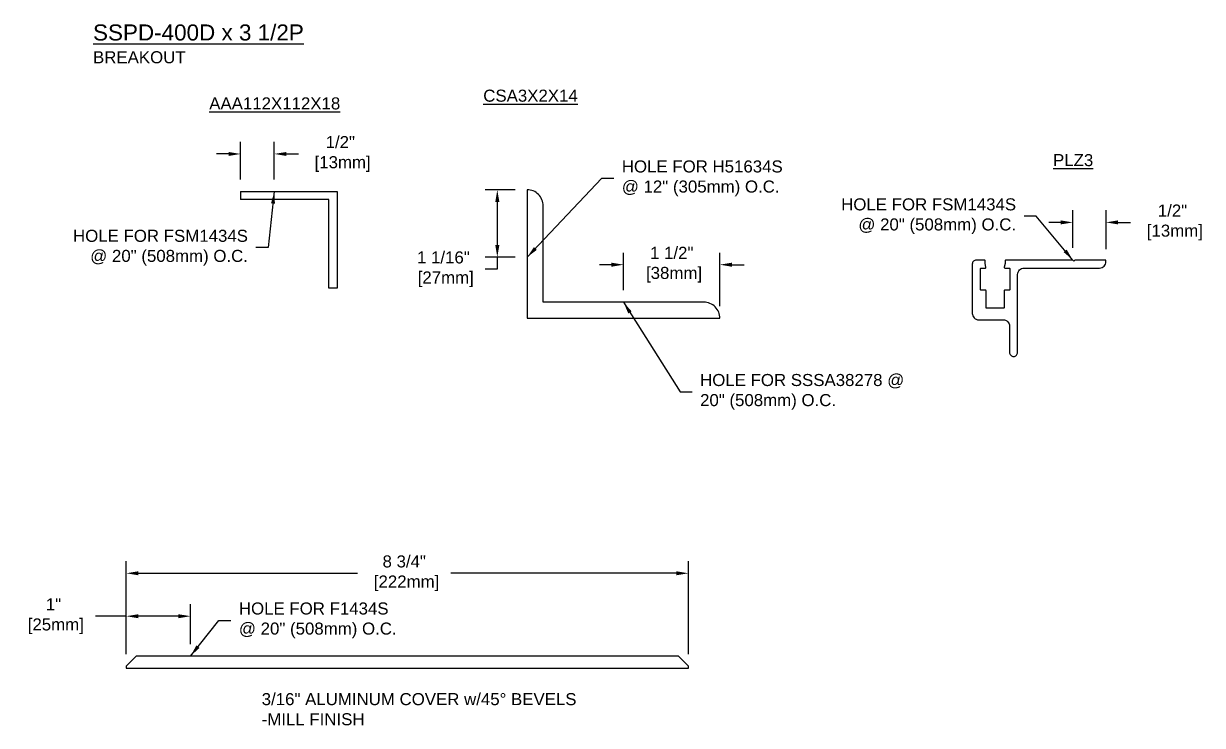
# Model space of a CAD drawing. Header units: inches. Extents: x -1.5 to 44, y 0 to 12.8.
# Drawn here: x 25.61 to 43.96, y 1.76 to 12.69 of the extents above; entities that cross this region are included whole.
import ezdxf

# ---------------------------------------------------------------- set-up
doc = ezdxf.new("R2010")
doc.units = ezdxf.units.IN
doc.header["$MEASUREMENT"] = 0
for name, color, linetype in [('Dimensions', 3, 'Continuous'), ('Metals', 7, 'Continuous'), ('Text', 2, 'Continuous')]:
    doc.layers.add(name, color=color, linetype=linetype)
doc.styles.add('ARIAL', font='arial.ttf')
doc.dimstyles.new('Arial', dxfattribs={"dimtxt": 0.1875, "dimasz": 0.1875, "dimexe": 0.1875, "dimexo": 0.1875, "dimgap": 0.1875, "dimtad": 0, "dimtih": 1, "dimtoh": 1, "dimdec": 4, "dimzin": 0, "dimdsep": 46, "dimlunit": 4, "dimtxsty": 'ARIAL', "dimcen": 0.1875, "dimadec": 0, "dimazin": 0, "dimtfac": 1, "dimtdec": 4, "dimtofl": 0, "dimtmove": 0, "dimatfit": 3, "dimfxl": 0, "dimfrac": 2, "dimtolj": 1, "dimtzin": 0, "dimarcsym": 0})

# ---------------------------------------------------------------- blocks, each defined once
blk = doc.blocks.new('AAA112X112X18')
for p, q in [((0, 0), (0, -0.125)), ((-1.5, -1.5), (-1.375, -1.5))]:
    blk.add_line(p, q)
for points in [[(0, 0), (-1.5, 0), (-1.5, -1.5)], [(-1.375, -1.5), (-1.375, -0.125), (0, -0.125)]]:
    blk.add_lwpolyline(points)
blk = doc.blocks.new('*D24')
at = {"layer": 'Defpoints', "color": 0}
for p in [(34.947, 8.934), (34.947, 8.35), (36.447, 8.1)]:
    blk.add_point(p, dxfattribs=at)
at = {"layer": 'Dimensions', "color": 0, "lineweight": -2}
for p, q in [((34.947, 8.537), (34.947, 9.121)), ((36.447, 8.287), (36.447, 9.121)), ((34.759, 8.934), (34.572, 8.934)), ((36.634, 8.934), (36.822, 8.934))]:
    blk.add_line(p, q, dxfattribs=at)
at = {"layer": 'Dimensions', "color": 0}
for points in [[(34.759, 8.965), (34.759, 8.902), (34.947, 8.934)], [(36.634, 8.965), (36.634, 8.902), (36.447, 8.934)]]:
    blk.add_solid(points, dxfattribs=at)
at = {"layer": 'Dimensions', "color": 0, "insert": (35.697, 8.934), "char_height": 0.1875, "attachment_point": 5, "style": 'ARIAL'}
blk.add_mtext('\\A1;1 1/2"\\P [38mm]', dxfattribs=at)
blk = doc.blocks.new('*D25')
at = {"layer": 'Defpoints', "color": 0}
for p in [(32.983, 10.1), (33.447, 10.1), (33.447, 9.05)]:
    blk.add_point(p, dxfattribs=at)
at = {"layer": 'Dimensions', "color": 0, "lineweight": -2}
for p, q in [((33.259, 10.1), (32.796, 10.1)), ((32.983, 9.912), (32.983, 9.238)), ((33.259, 9.05), (32.796, 9.05)), ((32.983, 9.05), (32.983, 8.863)), ((32.983, 8.863), (32.796, 8.863))]:
    blk.add_line(p, q, dxfattribs=at)
at = {"layer": 'Dimensions', "color": 0}
for points in [[(32.952, 9.912), (33.015, 9.912), (32.983, 10.1)], [(32.952, 9.238), (33.015, 9.238), (32.983, 9.05)]]:
    blk.add_solid(points, dxfattribs=at)
at = {"layer": 'Dimensions', "color": 0, "insert": (32.144, 8.863), "char_height": 0.1875, "attachment_point": 5, "style": 'ARIAL'}
blk.add_mtext('\\A1;1 1/16"\\P [27mm]', dxfattribs=at)
blk = doc.blocks.new('*D26')
at = {"layer": 'Defpoints', "color": 0}
for p in [(29.513, 10.657), (28.989, 10.071), (29.513, 10.071)]:
    blk.add_point(p, dxfattribs=at)
at = {"layer": 'Dimensions', "color": 0, "lineweight": -2}
for p, q in [((28.989, 10.259), (28.989, 10.845)), ((29.513, 10.259), (29.513, 10.845)), ((28.802, 10.657), (28.614, 10.657)), ((29.701, 10.657), (29.888, 10.657))]:
    blk.add_line(p, q, dxfattribs=at)
at = {"layer": 'Dimensions', "color": 0}
for points in [[(28.802, 10.688), (28.802, 10.626), (28.989, 10.657)], [(29.701, 10.688), (29.701, 10.626), (29.513, 10.657)]]:
    blk.add_solid(points, dxfattribs=at)
at = {"layer": 'Dimensions', "color": 0, "insert": (30.54, 10.657), "char_height": 0.1875, "attachment_point": 5, "style": 'ARIAL'}
blk.add_mtext('\\A1;1/2"\\P [13mm]', dxfattribs=at)
blk = doc.blocks.new('PLZ3')
blk.add_lwpolyline([(1.575, 1.03, -0.414214), (1.585, 1.02), (1.585, 0.76, 0.414214), (1.595, 0.75), (1.855, 0.75, 0.414214), (1.865, 0.76), (1.865, 1.02, -0.414214), (1.875, 1.03), (1.942, 1.03, 0.414214), (1.952, 1.04), (1.952, 1.365, 0.414214), (1.942, 1.375), (1.878, 1.375, -0.482716), (1.868, 1.387), (1.881, 1.444, 0.057088), (1.881, 1.446), (1.881, 1.49, -0.414214), (1.891, 1.5), (2.018, 1.5, -0.414214), (2.08, 1.438), (2.08, 0.67, -0.414214), (1.98, 0.57), (1.6, 0.57, 0.414214), (1.5, 0.47), (1.5, 0.063, -0.414214), (1.438, 0, -0.414214), (1.375, 0.063), (1.375, 1.275, 0.414214), (1.275, 1.375), (0.1, 1.375, -0.414214), (0, 1.475), (0, 1.49, -0.414214), (0.01, 1.5), (0.485, 1.5), (0.5, 1.485), (0.515, 1.5), (1.559, 1.5, -0.414214), (1.569, 1.49), (1.569, 1.446, 0.057088), (1.569, 1.444), (1.582, 1.387, -0.482716), (1.572, 1.375), (1.507, 1.375, 0.414214), (1.497, 1.365), (1.497, 1.04, 0.414214), (1.507, 1.03)], format="xyb", close=True)
blk = doc.blocks.new('*D27')
at = {"layer": 'Defpoints', "color": 0}
for p in [(42.455, 9.592), (41.939, 9.006), (42.455, 8.989)]:
    blk.add_point(p, dxfattribs=at)
at = {"layer": 'Dimensions', "color": 0, "lineweight": -2}
for p, q in [((41.939, 9.194), (41.939, 9.78)), ((42.455, 9.176), (42.455, 9.78)), ((41.751, 9.592), (41.564, 9.592)), ((42.642, 9.592), (42.838, 9.592))]:
    blk.add_line(p, q, dxfattribs=at)
at = {"layer": 'Dimensions', "color": 0}
for points in [[(41.751, 9.623), (41.751, 9.561), (41.939, 9.592)], [(42.642, 9.623), (42.642, 9.561), (42.455, 9.592)]]:
    blk.add_solid(points, dxfattribs=at)
at = {"layer": 'Dimensions', "color": 0, "insert": (43.49, 9.592), "char_height": 0.1875, "attachment_point": 5, "style": 'ARIAL'}
blk.add_mtext('\\A1;1/2"\\P [13mm]', dxfattribs=at)
blk = doc.blocks.new('CSA3X2X14')
at = {"layer": 'Metals'}
blk.add_lwpolyline([(0.25, 1.75, 0.414214), (0, 2), (0, 0), (3, 0, 0.414214), (2.75, 0.25), (0.25, 0.25)], format="xyb", close=True, dxfattribs=at)
blk = doc.blocks.new('*D29')
at = {"layer": 'Defpoints', "color": 0}
for p in [(35.956, 4.132), (27.209, 2.687), (35.956, 2.687)]:
    blk.add_point(p, dxfattribs=at)
at = {"layer": 'Dimensions', "color": 0, "lineweight": -2}
for p, q in [((27.209, 2.875), (27.209, 4.32)), ((35.956, 2.875), (35.956, 4.32)), ((27.396, 4.132), (30.81, 4.132)), ((35.769, 4.132), (32.259, 4.132))]:
    blk.add_line(p, q, dxfattribs=at)
at = {"layer": 'Dimensions', "color": 0}
for points in [[(27.396, 4.163), (27.396, 4.101), (27.209, 4.132)], [(35.769, 4.163), (35.769, 4.101), (35.956, 4.132)]]:
    blk.add_solid(points, dxfattribs=at)
at = {"layer": 'Dimensions', "color": 0, "insert": (31.535, 4.132), "char_height": 0.1875, "attachment_point": 5, "style": 'ARIAL'}
blk.add_mtext('\\A1;8 3/4"\\P [222mm]', dxfattribs=at)
blk = doc.blocks.new('*D30')
at = {"layer": 'Defpoints', "color": 0}
for p in [(28.209, 3.464), (28.209, 2.843), (27.209, 2.687)]:
    blk.add_point(p, dxfattribs=at)
at = {"layer": 'Dimensions', "color": 0, "lineweight": -2}
for p, q in [((27.209, 2.875), (27.209, 3.651)), ((28.209, 3.031), (28.209, 3.651)), ((27.209, 3.464), (26.729, 3.464)), ((28.021, 3.464), (27.396, 3.464))]:
    blk.add_line(p, q, dxfattribs=at)
at = {"layer": 'Dimensions', "color": 0}
for points in [[(27.396, 3.495), (27.396, 3.433), (27.209, 3.464)], [(28.021, 3.495), (28.021, 3.433), (28.209, 3.464)]]:
    blk.add_solid(points, dxfattribs=at)
at = {"layer": 'Dimensions', "color": 0, "insert": (26.077, 3.464), "char_height": 0.1875, "attachment_point": 5, "style": 'ARIAL'}
blk.add_mtext('\\A1;1"\\P [25mm]', dxfattribs=at)

msp = doc.modelspace()

# ---------------------------------------------------------------- linework, layer by layer
msp.add_lwpolyline([(27.20897, 2.6559), (35.95647, 2.6559), (35.95647, 2.68715), (35.80022, 2.8434), (27.36522, 2.8434), (27.20897, 2.68715)], close=True)

# ---------------------------------------------------------------- block references
at = {"xscale": -1}
msp.add_blockref('PLZ3', (42.4546, 7.50624), dxfattribs=at)
at = {"layer": 'Metals'}
msp.add_blockref('CSA3X2X14', (33.44696, 8.09985), dxfattribs=at)
at = {"layer": 'Metals', "xscale": -1}
msp.add_blockref('AAA112X112X18', (28.98913, 10.07123), dxfattribs=at)

# ---------------------------------------------------------------- texts
at = {"layer": 'Text', "style": 'ARIAL'}
for s, insert, char_height, width, attachment_point in [('{\\LSSPD-400D x 3 1/2P\\P\\H0.75x;\\lBREAKOUT}', (26.69231, 12.67264), 0.25, 4.7396332, 1), ('\\A1;{\\LCSA3X2X14}', (32.76444, 11.56275), 0.1875, 2.4899842, 4), ('{\\LAAA112X112X18}', (30.53936, 11.44255), 0.1875, 2.2451472, 6), ('{\\LPLZ3}', (42.25661, 10.55998), 0.1875, 0.8234261, 6), ('HOLE FOR H51634S \\P@ 12" (305mm) O.C.', (34.92044, 10.27824), 0.1875, 4.2482114, 4), ('HOLE FOR FSM1434S \\P@ 20" (508mm) O.C.', (41.05576, 9.68845), 0.1875, 3.9506446, 6), ('HOLE FOR FSM1434S \\P@ 20" (508mm) O.C.', (29.10307, 9.19891), 0.1875, 3.9506446, 6), ('HOLE FOR SSSA38278 @\\P20" (508mm) O.C.', (36.13857, 6.95506), 0.1875, 3.6647516, 4), ('HOLE FOR F1434S\\P@ 20" (508mm) O.C.', (28.96206, 3.39974), 0.1875, 3.9506446, 4), ('3/16" ALUMINUM COVER w/45%%D BEVELS\\P-MILL FINISH', (29.31679, 2.01587), 0.1875, 7.9297767, 4)]:
    msp.add_mtext(s, dxfattribs=dict(at, insert=insert, char_height=char_height, width=width, attachment_point=attachment_point))

# ---------------------------------------------------------------- dimensions: what is measured, and where the dimension line sits
at = {"layer": 'Dimensions'}
for base, p1, p2, picture, middle in [((29.51336, 10.65709), (28.98913, 10.07123), (29.51336, 10.07123), '*D26', (30.54039, 10.65709)), ((42.4546, 9.59211), (41.93873, 9.00624), (42.4546, 8.98874), '*D27', (43.48999, 9.59211)), ((34.94696, 8.93363), (36.44696, 8.09985), (34.94696, 8.34985), '*D24', (35.69696, 8.93363)), ((35.95647, 4.13213), (27.20897, 2.68715), (35.95647, 2.68715), '*D29', (31.53451, 4.13213)), ((28.20897, 3.4638), (27.20897, 2.68715), (28.20897, 2.8434), '*D30', (26.07694, 3.4638))]:
    dim = msp.add_linear_dim(base=base, p1=p1, p2=p2, dimstyle='Arial', override={"dimpost": '\\X'}, dxfattribs=at)
    dim.commit()
    dim.dimension.update_dxf_attribs({"geometry": picture, "text_midpoint": middle, "dimtype": 160})
dim = msp.add_linear_dim(base=(32.98335, 10.09985), p1=(33.44696, 9.05018), p2=(33.44696, 10.09985), angle=90, dimstyle='Arial', override={"dimpost": '\\X'}, dxfattribs=at)
dim.commit()
dim.dimension.update_dxf_attribs({"geometry": '*D25', "text_midpoint": (32.14382, 8.86268), "dimtype": 160})

# ---------------------------------------------------------------- leaders
at = {"layer": 'Text', "annotation_type": 0, "has_hookline": 1}
for points, hookline_direction, text_width in [([(33.44696, 9.05018), (34.60794, 10.27824), (34.79544, 10.27824)], 0, 2.46935), ([(29.51336, 10.07123), (29.41557, 9.19891), (29.22807, 9.19891)], 1, 2.68741), ([(41.93873, 9.00624), (41.36826, 9.68845), (41.18076, 9.68845)], 1, 2.68741), ([(34.94696, 8.34985), (35.82607, 6.95506), (36.01357, 6.95506)], 0, 3.14721), ([(28.20897, 2.8434), (28.64956, 3.39974), (28.83706, 3.39974)], 0, 2.41793)]:
    msp.add_leader(points, dimstyle='Arial', override={"dimgap": 0.125, "dimtad": 0}, dxfattribs=dict(at, hookline_direction=hookline_direction, text_width=text_width))

doc.saveas('drawing.dxf')
